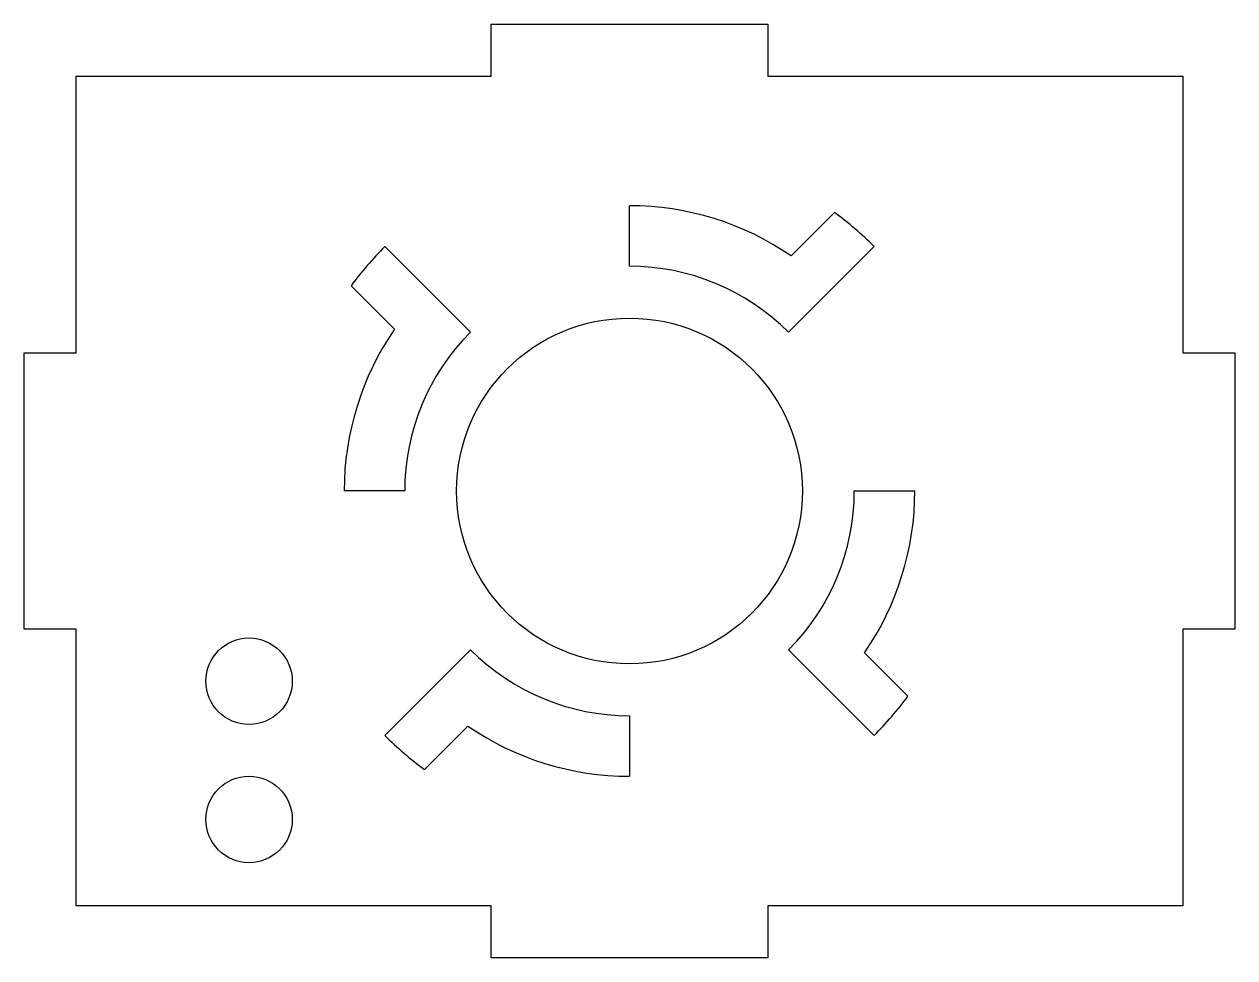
# Model space of a CAD drawing. Extents: x -67 to 3, y -3 to 51.
import ezdxf

# ---------------------------------------------------------------- set-up
doc = ezdxf.new("R2010")
doc.units = 0
doc.header["$MEASUREMENT"] = 0
doc.layers.add('VISIBLE', color=7, linetype='CONTINUOUS')

msp = doc.modelspace()

# ---------------------------------------------------------------- linework, layer by layer
at = {"layer": 'VISIBLE'}
for p, q in [((-40, 51), (-24, 51)), ((-40, 48), (-40, 51)), ((-24, 51), (-24, 48)), ((-64, 48), (-40, 48)), ((-64, 32), (-64, 48)), ((-24, 48), (0, 48)), ((0, 48), (0, 32)), ((-32, 37), (-32, 40.5)), ((-22.649, 37.594), (-20.139, 40.103)), ((-46.142, 38.142), (-41.192, 33.192)), ((-17.858, 38.142), (-22.808, 33.192)), ((-45.594, 33.351), (-48.103, 35.861)), ((-67, 32), (-64, 32)), ((-67, 16), (-67, 32)), ((0, 32), (3, 32)), ((3, 32), (3, 16)), ((-45, 24), (-48.5, 24)), ((-19, 24), (-15.5, 24)), ((-64, 16), (-67, 16)), ((-64, 0), (-64, 16)), ((0, 16), (0, 0)), ((3, 16), (0, 16)), ((-46.142, 9.858), (-41.192, 14.808)), ((-17.858, 9.858), (-22.808, 14.808)), ((-18.406, 14.649), (-15.897, 12.139)), ((-32, 11), (-32, 7.5)), ((-41.351, 10.406), (-43.861, 7.897)), ((-40, 0), (-64, 0)), ((-40, -3), (-40, 0)), ((0, 0), (-24, 0)), ((-24, 0), (-24, -3)), ((-24, -3), (-40, -3))]:
    msp.add_line(p, q, dxfattribs=at)
for centre, radius in [((-32, 24), 10), ((-54, 13), 2.5), ((-54, 5), 2.5)]:
    msp.add_circle(centre, radius, dxfattribs=at)
for radius, start, end in [(16.5, 55.47568, 90), (20, 45, 53.62693), (20, 135, 143.62693), (13, 45, 90), (16.5, 145.47568, 180), (13, 135, 180), (13, 315, 0), (16.5, 325.47568, 0), (13, 225, 270), (20, 315, 323.62693), (20, 225, 233.62693), (16.5, 235.47568, 270)]:
    msp.add_arc((-32, 24), radius, start, end, dxfattribs=at)

doc.saveas('drawing.dxf')
